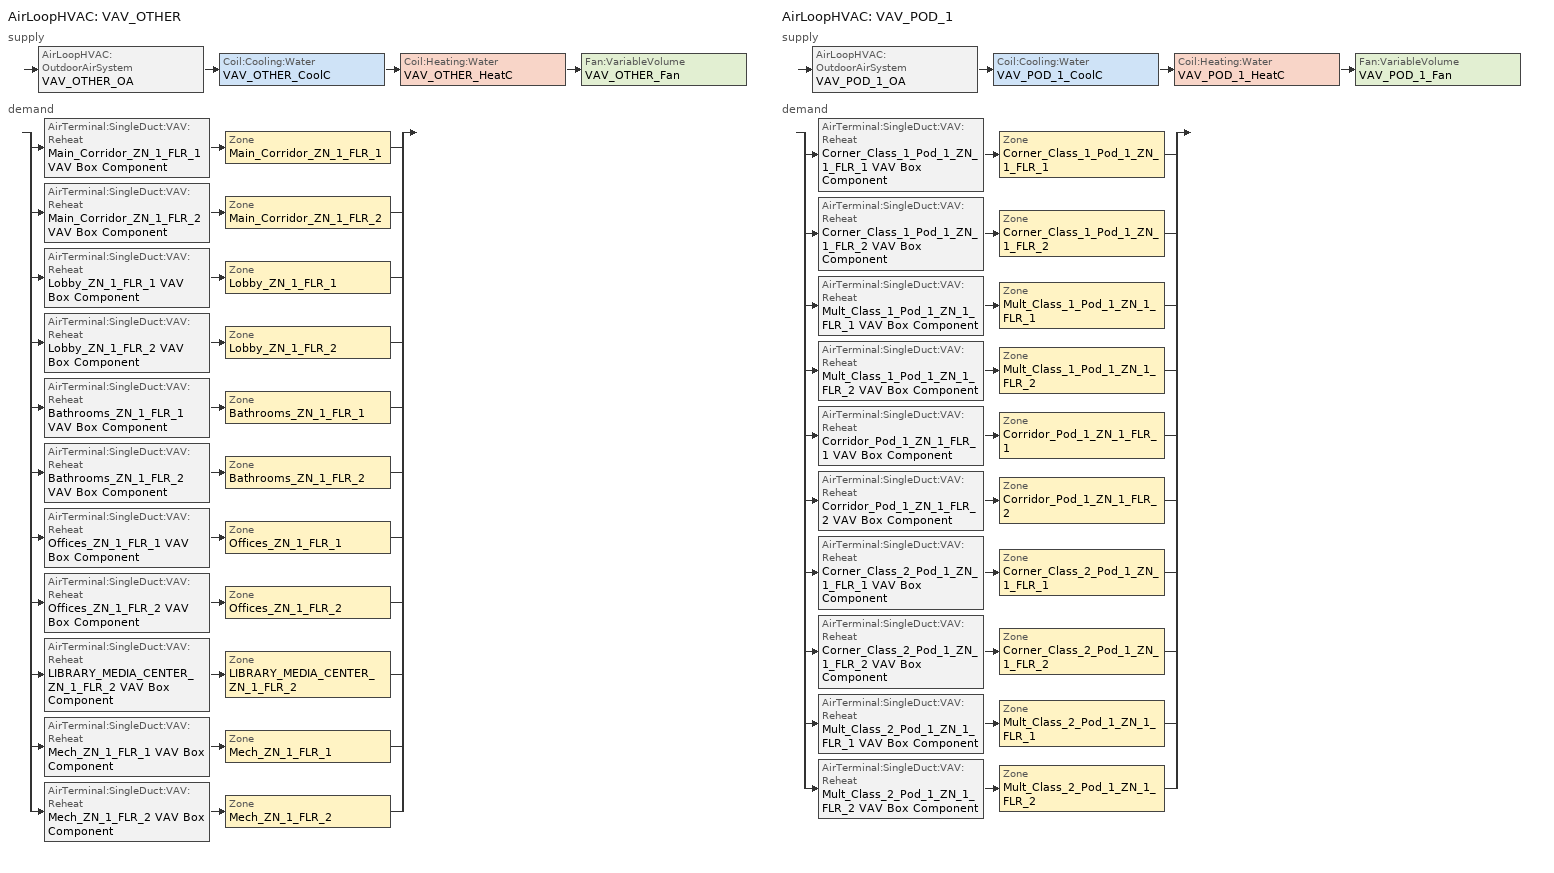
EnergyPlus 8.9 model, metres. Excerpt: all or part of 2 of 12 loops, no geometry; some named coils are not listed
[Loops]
AirLoopHVAC 'VAV_OTHER'
 supply: AirLoopHVAC:OutdoorAirSystem 'VAV_OTHER_OA' > Coil:Cooling:Water 'VAV_OTHER_CoolC' > Coil:Heating:Water 'VAV_OTHER_HeatC' > Fan:VariableVolume 'VAV_OTHER_Fan'
 demand: split
  | AirTerminal:SingleDuct:VAV:Reheat 'Main_Corridor_ZN_1_FLR_1 VAV Box Component' > Zone 'Main_Corridor_ZN_1_FLR_1'
  | AirTerminal:SingleDuct:VAV:Reheat 'Main_Corridor_ZN_1_FLR_2 VAV Box Component' > Zone 'Main_Corridor_ZN_1_FLR_2'
  | AirTerminal:SingleDuct:VAV:Reheat 'Lobby_ZN_1_FLR_1 VAV Box Component' > Zone 'Lobby_ZN_1_FLR_1'
  | AirTerminal:SingleDuct:VAV:Reheat 'Lobby_ZN_1_FLR_2 VAV Box Component' > Zone 'Lobby_ZN_1_FLR_2'
  | AirTerminal:SingleDuct:VAV:Reheat 'Bathrooms_ZN_1_FLR_1 VAV Box Component' > Zone 'Bathrooms_ZN_1_FLR_1'
  | AirTerminal:SingleDuct:VAV:Reheat 'Bathrooms_ZN_1_FLR_2 VAV Box Component' > Zone 'Bathrooms_ZN_1_FLR_2'
  | AirTerminal:SingleDuct:VAV:Reheat 'Offices_ZN_1_FLR_1 VAV Box Component' > Zone 'Offices_ZN_1_FLR_1'
  | AirTerminal:SingleDuct:VAV:Reheat 'Offices_ZN_1_FLR_2 VAV Box Component' > Zone 'Offices_ZN_1_FLR_2'
  | AirTerminal:SingleDuct:VAV:Reheat 'LIBRARY_MEDIA_CENTER_ZN_1_FLR_2 VAV Box Component' > Zone 'LIBRARY_MEDIA_CENTER_ZN_1_FLR_2'
  | AirTerminal:SingleDuct:VAV:Reheat 'Mech_ZN_1_FLR_1 VAV Box Component' > Zone 'Mech_ZN_1_FLR_1'
  | AirTerminal:SingleDuct:VAV:Reheat 'Mech_ZN_1_FLR_2 VAV Box Component' > Zone 'Mech_ZN_1_FLR_2'
AirLoopHVAC 'VAV_POD_1'
 supply: AirLoopHVAC:OutdoorAirSystem 'VAV_POD_1_OA' > Coil:Cooling:Water 'VAV_POD_1_CoolC' > Coil:Heating:Water 'VAV_POD_1_HeatC' > Fan:VariableVolume 'VAV_POD_1_Fan'
 demand: split
  | AirTerminal:SingleDuct:VAV:Reheat 'Corner_Class_1_Pod_1_ZN_1_FLR_1 VAV Box Component' > Zone 'Corner_Class_1_Pod_1_ZN_1_FLR_1'
  | AirTerminal:SingleDuct:VAV:Reheat 'Corner_Class_1_Pod_1_ZN_1_FLR_2 VAV Box Component' > Zone 'Corner_Class_1_Pod_1_ZN_1_FLR_2'
  | AirTerminal:SingleDuct:VAV:Reheat 'Mult_Class_1_Pod_1_ZN_1_FLR_1 VAV Box Component' > Zone 'Mult_Class_1_Pod_1_ZN_1_FLR_1'
  | AirTerminal:SingleDuct:VAV:Reheat 'Mult_Class_1_Pod_1_ZN_1_FLR_2 VAV Box Component' > Zone 'Mult_Class_1_Pod_1_ZN_1_FLR_2'
  | AirTerminal:SingleDuct:VAV:Reheat 'Corridor_Pod_1_ZN_1_FLR_1 VAV Box Component' > Zone 'Corridor_Pod_1_ZN_1_FLR_1'
  | AirTerminal:SingleDuct:VAV:Reheat 'Corridor_Pod_1_ZN_1_FLR_2 VAV Box Component' > Zone 'Corridor_Pod_1_ZN_1_FLR_2'
  | AirTerminal:SingleDuct:VAV:Reheat 'Corner_Class_2_Pod_1_ZN_1_FLR_1 VAV Box Component' > Zone 'Corner_Class_2_Pod_1_ZN_1_FLR_1'
  | AirTerminal:SingleDuct:VAV:Reheat 'Corner_Class_2_Pod_1_ZN_1_FLR_2 VAV Box Component' > Zone 'Corner_Class_2_Pod_1_ZN_1_FLR_2'
  | AirTerminal:SingleDuct:VAV:Reheat 'Mult_Class_2_Pod_1_ZN_1_FLR_1 VAV Box Component' > Zone 'Mult_Class_2_Pod_1_ZN_1_FLR_1'
  | AirTerminal:SingleDuct:VAV:Reheat 'Mult_Class_2_Pod_1_ZN_1_FLR_2 VAV Box Component' > Zone 'Mult_Class_2_Pod_1_ZN_1_FLR_2'
[Fan:VariableVolume] Availability Schedule=HVACOperationSchd; Pressure Rise {Pa}=1109.648; Fan Power Minimum Flow Rate Input Method=FixedFlowRate; Fan Power Minimum Air Flow Rate {m3/s}=0; Motor In Airstream Fraction=1; Fan Power Coefficient 1=0.0407599; Fan Power Coefficient 2=0.088045; Fan Power Coefficient 3=-0.0729261; Fan Power Coefficient 4=0.94374; Fan Power Coefficient 5=0
Name | Fan Total Efficiency | Maximum Flow Rate {m3/s} | Motor Efficiency
VAV_OTHER_Fan | 0.5915 | 7.5202 | 0.91
VAV_POD_1_Fan | 0.6006 | AUTOSIZE | 0.924
[Fan:ZoneExhaust] Availability Schedule=HVACOperationSchd; Fan Total Efficiency=0.338; Pressure Rise {Pa}=125; Maximum Flow Rate {m3/s}=0.3
Bathrooms_ZN_1_FLR_1 Exhaust Fan; Bathrooms_ZN_1_FLR_2 Exhaust Fan
[Coil:Heating:Water] Availability Schedule=ALWAYS_ON; U-Factor Times Area Value {W/K}=AUTOSIZE; Maximum Water Flow Rate {m3/s}=AUTOSIZE; Performance Input Method=UFactorTimesAreaAndDesignWaterFlowRate; Rated Capacity {W}=AUTOSIZE; Rated Inlet Water Temperature {C}=82.2; Rated Inlet Air Temperature {C}=16.6; Rated Outlet Water Temperature {C}=71.1; Rated Outlet Air Temperature {C}=32.2
VAV_OTHER_HeatC; VAV_POD_1_HeatC
[Coil:Cooling:Water] Availability Schedule=ALWAYS_ON; Design Water Flow Rate {m3/s}=AUTOSIZE; Design Air Flow Rate {m3/s}=AUTOSIZE; Design Inlet Water Temperature {C}=AUTOSIZE; Design Inlet Air Temperature {C}=AUTOSIZE; Design Outlet Air Temperature {C}=AUTOSIZE; Design Inlet Air Humidity Ratio {kgWater/kgDryAir}=AUTOSIZE; Design Outlet Air Humidity Ratio {kgWater/kgDryAir}=AUTOSIZE; Type of Analysis=SimpleAnalysis; Heat Exchanger Configuration=CrossFlow
VAV_OTHER_CoolC; VAV_POD_1_CoolC
[AirTerminal:SingleDuct:VAV:Reheat] Availability Schedule=ALWAYS_ON; Maximum Air Flow Rate {m3/s}=AUTOSIZE; Zone Minimum Air Flow Input Method=Constant; Constant Minimum Air Flow Fraction=0.3; Maximum Hot Water or Steam Flow Rate {m3/s}=AUTOSIZE; Minimum Hot Water or Steam Flow Rate {m3/s}=0; Convergence Tolerance=0.001; Damper Heating Action=NORMAL; Maximum Flow per Zone Floor Area During Reheat {m3/s-m2}=AUTOCALCULATE; Maximum Flow Fraction During Reheat=AUTOCALCULATE
Name | Reheat Coil
Bathrooms_ZN_1_FLR_1 VAV Box Component | Bathrooms_ZN_1_FLR_1 VAV Box Reheat Coil
Bathrooms_ZN_1_FLR_2 VAV Box Component | Bathrooms_ZN_1_FLR_2 VAV Box Reheat Coil
Corner_Class_1_Pod_1_ZN_1_FLR_1 VAV Box Component | Corner_Class_1_Pod_1_ZN_1_FLR_1 VAV Box Reheat Coil
Corner_Class_1_Pod_1_ZN_1_FLR_2 VAV Box Component | Corner_Class_1_Pod_1_ZN_1_FLR_2 VAV Box Reheat Coil
Corner_Class_2_Pod_1_ZN_1_FLR_1 VAV Box Component | Corner_Class_2_Pod_1_ZN_1_FLR_1 VAV Box Reheat Coil
Corner_Class_2_Pod_1_ZN_1_FLR_2 VAV Box Component | Corner_Class_2_Pod_1_ZN_1_FLR_2 VAV Box Reheat Coil
Corridor_Pod_1_ZN_1_FLR_1 VAV Box Component | Corridor_Pod_1_ZN_1_FLR_1 VAV Box Reheat Coil
Corridor_Pod_1_ZN_1_FLR_2 VAV Box Component | Corridor_Pod_1_ZN_1_FLR_2 VAV Box Reheat Coil
LIBRARY_MEDIA_CENTER_ZN_1_FLR_2 VAV Box Component | LIBRARY_MEDIA_CENTER_ZN_1_FLR_2 VAV Box Reheat Coil
Lobby_ZN_1_FLR_1 VAV Box Component | Lobby_ZN_1_FLR_1 VAV Box Reheat Coil
Lobby_ZN_1_FLR_2 VAV Box Component | Lobby_ZN_1_FLR_2 VAV Box Reheat Coil
Main_Corridor_ZN_1_FLR_1 VAV Box Component | Main_Corridor_ZN_1_FLR_1 VAV Box Reheat Coil
Main_Corridor_ZN_1_FLR_2 VAV Box Component | Main_Corridor_ZN_1_FLR_2 VAV Box Reheat Coil
Mech_ZN_1_FLR_1 VAV Box Component | Mech_ZN_1_FLR_1 VAV Box Reheat Coil
Mech_ZN_1_FLR_2 VAV Box Component | Mech_ZN_1_FLR_2 VAV Box Reheat Coil
Mult_Class_1_Pod_1_ZN_1_FLR_1 VAV Box Component | Mult_Class_1_Pod_1_ZN_1_FLR_1 VAV Box Reheat Coil
Mult_Class_1_Pod_1_ZN_1_FLR_2 VAV Box Component | Mult_Class_1_Pod_1_ZN_1_FLR_2 VAV Box Reheat Coil
Mult_Class_2_Pod_1_ZN_1_FLR_1 VAV Box Component | Mult_Class_2_Pod_1_ZN_1_FLR_1 VAV Box Reheat Coil
Mult_Class_2_Pod_1_ZN_1_FLR_2 VAV Box Component | Mult_Class_2_Pod_1_ZN_1_FLR_2 VAV Box Reheat Coil
Offices_ZN_1_FLR_1 VAV Box Component | Offices_ZN_1_FLR_1 VAV Box Reheat Coil
Offices_ZN_1_FLR_2 VAV Box Component | Offices_ZN_1_FLR_2 VAV Box Reheat Coil
[Zone equipment]
Bathrooms_ZN_1_FLR_1: Bathrooms_ZN_1_FLR_1 Exhaust Fan, Bathrooms_ZN_1_FLR_1 VAV Box Component
Bathrooms_ZN_1_FLR_2: Bathrooms_ZN_1_FLR_2 Exhaust Fan, Bathrooms_ZN_1_FLR_2 VAV Box Component
Corner_Class_1_Pod_1_ZN_1_FLR_1: Corner_Class_1_Pod_1_ZN_1_FLR_1 VAV Box Component
Corner_Class_1_Pod_1_ZN_1_FLR_2: Corner_Class_1_Pod_1_ZN_1_FLR_2 VAV Box Component
Corner_Class_2_Pod_1_ZN_1_FLR_1: Corner_Class_2_Pod_1_ZN_1_FLR_1 VAV Box Component
Corner_Class_2_Pod_1_ZN_1_FLR_2: Corner_Class_2_Pod_1_ZN_1_FLR_2 VAV Box Component
Corridor_Pod_1_ZN_1_FLR_1: Corridor_Pod_1_ZN_1_FLR_1 VAV Box Component
Corridor_Pod_1_ZN_1_FLR_2: Corridor_Pod_1_ZN_1_FLR_2 VAV Box Component
LIBRARY_MEDIA_CENTER_ZN_1_FLR_2: LIBRARY_MEDIA_CENTER_ZN_1_FLR_2 VAV Box Component
Lobby_ZN_1_FLR_1: Lobby_ZN_1_FLR_1 VAV Box Component
Lobby_ZN_1_FLR_2: Lobby_ZN_1_FLR_2 VAV Box Component
Main_Corridor_ZN_1_FLR_1: Main_Corridor_ZN_1_FLR_1 VAV Box Component
Main_Corridor_ZN_1_FLR_2: Main_Corridor_ZN_1_FLR_2 VAV Box Component
Mech_ZN_1_FLR_1: Mech_ZN_1_FLR_1 VAV Box Component
Mech_ZN_1_FLR_2: Mech_ZN_1_FLR_2 VAV Box Component
Mult_Class_1_Pod_1_ZN_1_FLR_1: Mult_Class_1_Pod_1_ZN_1_FLR_1 VAV Box Component
Mult_Class_1_Pod_1_ZN_1_FLR_2: Mult_Class_1_Pod_1_ZN_1_FLR_2 VAV Box Component
Mult_Class_2_Pod_1_ZN_1_FLR_1: Mult_Class_2_Pod_1_ZN_1_FLR_1 VAV Box Component
Mult_Class_2_Pod_1_ZN_1_FLR_2: Mult_Class_2_Pod_1_ZN_1_FLR_2 VAV Box Component
Offices_ZN_1_FLR_1: Offices_ZN_1_FLR_1 VAV Box Component
Offices_ZN_1_FLR_2: Offices_ZN_1_FLR_2 VAV Box Component
[Sizing:Zone] Zone Cooling Design Supply Air Temperature Input Method=SupplyAirTemperature; Zone Cooling Design Supply Air Temperature {C}=12.8; Zone Heating Design Supply Air Temperature Input Method=SupplyAirTemperature; Zone Heating Design Supply Air Temperature {C}=50; Zone Cooling Design Supply Air Humidity Ratio {kgWater/kgDryAir}=0.0085; Zone Heating Design Supply Air Humidity Ratio {kgWater/kgDryAir}=0.008; Cooling Design Air Flow Method=DesignDay; Heating Design Air Flow Method=DesignDay
Name | Design Specification Outdoor Air Object | Cooling Minimum Air Flow {m3/s}
Bathrooms_ZN_1_FLR_1 | SZ DSOA Bathrooms_ZN_1_FLR_1 | 0.3
Bathrooms_ZN_1_FLR_2 | SZ DSOA Bathrooms_ZN_1_FLR_2 | 0.3
Corner_Class_1_Pod_1_ZN_1_FLR_1 | SZ DSOA Corner_Class_1_Pod_1_ZN_1_FLR_1
Corner_Class_1_Pod_1_ZN_1_FLR_2 | SZ DSOA Corner_Class_1_Pod_1_ZN_1_FLR_2
Corner_Class_2_Pod_1_ZN_1_FLR_1 | SZ DSOA Corner_Class_2_Pod_1_ZN_1_FLR_1
Corner_Class_2_Pod_1_ZN_1_FLR_2 | SZ DSOA Corner_Class_2_Pod_1_ZN_1_FLR_2
Corridor_Pod_1_ZN_1_FLR_1 | SZ DSOA Corridor_Pod_1_ZN_1_FLR_1
Corridor_Pod_1_ZN_1_FLR_2 | SZ DSOA Corridor_Pod_1_ZN_1_FLR_2
LIBRARY_MEDIA_CENTER_ZN_1_FLR_2 | SZ DSOA LIBRARY_MEDIA_CENTER_ZN_1_FLR_2
Lobby_ZN_1_FLR_1 | SZ DSOA Lobby_ZN_1_FLR_1
Lobby_ZN_1_FLR_2 | SZ DSOA Lobby_ZN_1_FLR_2
Main_Corridor_ZN_1_FLR_1 | SZ DSOA Main_Corridor_ZN_1_FLR_1
Main_Corridor_ZN_1_FLR_2 | SZ DSOA Main_Corridor_ZN_1_FLR_2
Mech_ZN_1_FLR_1 | SZ DSOA Mech_ZN_1_FLR_1
Mech_ZN_1_FLR_2 | SZ DSOA Mech_ZN_1_FLR_2
Mult_Class_1_Pod_1_ZN_1_FLR_1 | SZ DSOA Mult_Class_1_Pod_1_ZN_1_FLR_1
Mult_Class_1_Pod_1_ZN_1_FLR_2 | SZ DSOA Mult_Class_1_Pod_1_ZN_1_FLR_2
Mult_Class_2_Pod_1_ZN_1_FLR_1 | SZ DSOA Mult_Class_2_Pod_1_ZN_1_FLR_1
Mult_Class_2_Pod_1_ZN_1_FLR_2 | SZ DSOA Mult_Class_2_Pod_1_ZN_1_FLR_2
Offices_ZN_1_FLR_1 | SZ DSOA Offices_ZN_1_FLR_1
Offices_ZN_1_FLR_2 | SZ DSOA Offices_ZN_1_FLR_2
[DesignSpecification:OutdoorAir]
Name | Outdoor Air Method | Outdoor Air Flow per Person {m3/s-person} | Outdoor Air Flow per Zone Floor Area {m3/s-m2}
SZ DSOA Bathrooms_ZN_1_FLR_1; SZ DSOA Bathrooms_ZN_1_FLR_2 | Flow/Person | 0.025
SZ DSOA Corner_Class_1_Pod_1_ZN_1_FLR_1; SZ DSOA Corner_Class_1_Pod_1_ZN_1_FLR_2; SZ DSOA Corner_Class_2_Pod_1_ZN_1_FLR_1; SZ DSOA Corner_Class_2_Pod_1_ZN_1_FLR_2; SZ DSOA LIBRARY_MEDIA_CENTER_ZN_1_FLR_2; SZ DSOA Mult_Class_1_Pod_1_ZN_1_FLR_1; SZ DSOA Mult_Class_1_Pod_1_ZN_1_FLR_2; SZ DSOA Mult_Class_2_Pod_1_ZN_1_FLR_1; SZ DSOA Mult_Class_2_Pod_1_ZN_1_FLR_2 | Flow/Person | 0.008
SZ DSOA Corridor_Pod_1_ZN_1_FLR_1; SZ DSOA Corridor_Pod_1_ZN_1_FLR_2; SZ DSOA Lobby_ZN_1_FLR_1; SZ DSOA Lobby_ZN_1_FLR_2; SZ DSOA Main_Corridor_ZN_1_FLR_1; SZ DSOA Main_Corridor_ZN_1_FLR_2 | Flow/Area |  | 0.0005
SZ DSOA Mech_ZN_1_FLR_1; SZ DSOA Mech_ZN_1_FLR_2 | Flow/Area |  | 0.00025
SZ DSOA Offices_ZN_1_FLR_1; SZ DSOA Offices_ZN_1_FLR_2 | Flow/Person | 0.01
[ZoneControl:Thermostat] Control Type Schedule=Dual Zone Control Type Sched
Name | Zone or ZoneList | Control 1
Bathrooms_ZN_1_FLR_1 Thermostat | Bathrooms_ZN_1_FLR_1 | Bathrooms_ZN_1_FLR_1 DualSPSched
Bathrooms_ZN_1_FLR_2 Thermostat | Bathrooms_ZN_1_FLR_2 | Bathrooms_ZN_1_FLR_2 DualSPSched
Corner_Class_1_Pod_1_ZN_1_FLR_1 Thermostat | Corner_Class_1_Pod_1_ZN_1_FLR_1 | Corner_Class_1_Pod_1_ZN_1_FLR_1 DualSPSched
Corner_Class_1_Pod_1_ZN_1_FLR_2 Thermostat | Corner_Class_1_Pod_1_ZN_1_FLR_2 | Corner_Class_1_Pod_1_ZN_1_FLR_2 DualSPSched
Corner_Class_2_Pod_1_ZN_1_FLR_1 Thermostat | Corner_Class_2_Pod_1_ZN_1_FLR_1 | Corner_Class_2_Pod_1_ZN_1_FLR_1 DualSPSched
Corner_Class_2_Pod_1_ZN_1_FLR_2 Thermostat | Corner_Class_2_Pod_1_ZN_1_FLR_2 | Corner_Class_2_Pod_1_ZN_1_FLR_2 DualSPSched
Corridor_Pod_1_ZN_1_FLR_1 Thermostat | Corridor_Pod_1_ZN_1_FLR_1 | Corridor_Pod_1_ZN_1_FLR_1 DualSPSched
Corridor_Pod_1_ZN_1_FLR_2 Thermostat | Corridor_Pod_1_ZN_1_FLR_2 | Corridor_Pod_1_ZN_1_FLR_2 DualSPSched
LIBRARY_MEDIA_CENTER_ZN_1_FLR_2 Thermostat | LIBRARY_MEDIA_CENTER_ZN_1_FLR_2 | LIBRARY_MEDIA_CENTER_ZN_1_FLR_2 DualSPSched
Lobby_ZN_1_FLR_1 Thermostat | Lobby_ZN_1_FLR_1 | Lobby_ZN_1_FLR_1 DualSPSched
Lobby_ZN_1_FLR_2 Thermostat | Lobby_ZN_1_FLR_2 | Lobby_ZN_1_FLR_2 DualSPSched
Main_Corridor_ZN_1_FLR_1 Thermostat | Main_Corridor_ZN_1_FLR_1 | Main_Corridor_ZN_1_FLR_1 DualSPSched
Main_Corridor_ZN_1_FLR_2 Thermostat | Main_Corridor_ZN_1_FLR_2 | Main_Corridor_ZN_1_FLR_2 DualSPSched
Mech_ZN_1_FLR_1 Thermostat | Mech_ZN_1_FLR_1 | Mech_ZN_1_FLR_1 DualSPSched
Mech_ZN_1_FLR_2 Thermostat | Mech_ZN_1_FLR_2 | Mech_ZN_1_FLR_2 DualSPSched
Mult_Class_1_Pod_1_ZN_1_FLR_1 Thermostat | Mult_Class_1_Pod_1_ZN_1_FLR_1 | Mult_Class_1_Pod_1_ZN_1_FLR_1 DualSPSched
Mult_Class_1_Pod_1_ZN_1_FLR_2 Thermostat | Mult_Class_1_Pod_1_ZN_1_FLR_2 | Mult_Class_1_Pod_1_ZN_1_FLR_2 DualSPSched
Mult_Class_2_Pod_1_ZN_1_FLR_1 Thermostat | Mult_Class_2_Pod_1_ZN_1_FLR_1 | Mult_Class_2_Pod_1_ZN_1_FLR_1 DualSPSched
Mult_Class_2_Pod_1_ZN_1_FLR_2 Thermostat | Mult_Class_2_Pod_1_ZN_1_FLR_2 | Mult_Class_2_Pod_1_ZN_1_FLR_2 DualSPSched
Offices_ZN_1_FLR_1 Thermostat | Offices_ZN_1_FLR_1 | Offices_ZN_1_FLR_1 DualSPSched
Offices_ZN_1_FLR_2 Thermostat | Offices_ZN_1_FLR_2 | Offices_ZN_1_FLR_2 DualSPSched
[ThermostatSetpoint:DualSetpoint]
Name | Heating Setpoint Temperature Schedule | Cooling Setpoint Temperature Schedule
Bathrooms_ZN_1_FLR_1 DualSPSched; Bathrooms_ZN_1_FLR_2 DualSPSched; Corridor_Pod_1_ZN_1_FLR_1 DualSPSched; Corridor_Pod_1_ZN_1_FLR_2 DualSPSched; Lobby_ZN_1_FLR_2 DualSPSched; Main_Corridor_ZN_1_FLR_1 DualSPSched; Main_Corridor_ZN_1_FLR_2 DualSPSched; Mech_ZN_1_FLR_1 DualSPSched; Mech_ZN_1_FLR_2 DualSPSched | HTGSETP_SCH_BathCorrMechKitchen | CLGSETP_SCH_BathCorrMechKitchen
Corner_Class_1_Pod_1_ZN_1_FLR_1 DualSPSched; Corner_Class_1_Pod_1_ZN_1_FLR_2 DualSPSched; Corner_Class_2_Pod_1_ZN_1_FLR_1 DualSPSched; Corner_Class_2_Pod_1_ZN_1_FLR_2 DualSPSched; LIBRARY_MEDIA_CENTER_ZN_1_FLR_2 DualSPSched; Lobby_ZN_1_FLR_1 DualSPSched; Mult_Class_1_Pod_1_ZN_1_FLR_1 DualSPSched; Mult_Class_1_Pod_1_ZN_1_FLR_2 DualSPSched; Mult_Class_2_Pod_1_ZN_1_FLR_1 DualSPSched; Mult_Class_2_Pod_1_ZN_1_FLR_2 DualSPSched; Offices_ZN_1_FLR_1 DualSPSched; Offices_ZN_1_FLR_2 DualSPSched | HTGSETP_SCH | CLGSETP_SCH
[Sizing:System] Type of Load to Size On=Sensible; Design Outdoor Air Flow Rate {m3/s}=AUTOSIZE; Central Heating Maximum System Air Flow Ratio=0.3; Preheat Design Temperature {C}=7; Preheat Design Humidity Ratio {kgWater/kgDryAir}=0.008; Precool Design Temperature {C}=12.8; Precool Design Humidity Ratio {kgWater/kgDryAir}=0.008; Central Cooling Design Supply Air Temperature {C}=12.8; Central Heating Design Supply Air Temperature {C}=16.7; Type of Zone Sum to Use=NonCoincident; 100% Outdoor Air in Cooling=No; 100% Outdoor Air in Heating=No; Central Cooling Design Supply Air Humidity Ratio {kgWater/kgDryAir}=0.0085; Central Heating Design Supply Air Humidity Ratio {kgWater/kgDryAir}=0.008; Cooling Supply Air Flow Rate Method=DesignDay; Heating Supply Air Flow Rate Method=DesignDay; Zone Maximum Outdoor Air Fraction=1; Cooling Design Capacity Method=CoolingDesignCapacity; Cooling Design Capacity {W}=autosize; Heating Design Capacity Method=HeatingDesignCapacity; Heating Design Capacity {W}=autosize; Central Cooling Capacity Control Method=VAV
VAV_OTHER; VAV_POD_1
[Controller:OutdoorAir] Minimum Outdoor Air Flow Rate {m3/s}=AUTOSIZE; Maximum Outdoor Air Flow Rate {m3/s}=AUTOSIZE; Economizer Control Type=DifferentialDryBulb; Economizer Control Action Type=ModulateFlow; Economizer Maximum Limit Dry-Bulb Temperature {C}=28; Economizer Maximum Limit Enthalpy {J/kg}=64000; Economizer Minimum Limit Dry-Bulb Temperature {C}=-100; Lockout Type=NoLockout; Minimum Limit Type=FixedMinimum; Minimum Outdoor Air Schedule=MinOA_Sched
VAV_OTHER_OA_Controller; VAV_POD_1_OA_Controller
[Controller:WaterCoil] Control Variable=Temperature; Actuator Variable=Flow; Maximum Actuated Flow {m3/s}=AUTOSIZE; Minimum Actuated Flow {m3/s}=0
Name | Action | Controller Convergence Tolerance {deltaC}
VAV_OTHER_CoolC_Controller; VAV_POD_1_CoolC_Controller | Reverse
VAV_OTHER_HeatC_Controller; VAV_POD_1_HeatC_Controller | Normal | 0.0001
[AirLoopHVAC] Design Supply Air Flow Rate {m3/s}=AUTOSIZE
VAV_OTHER; VAV_POD_1
[SetpointManager:MixedAir] Control Variable=Temperature
Name | Setpoint Node or NodeList
VAV_OTHER_CoolC SAT Manager | VAV_OTHER_CoolC-VAV_OTHER_HeatCNode
VAV_OTHER_HeatC SAT Manager | VAV_OTHER_HeatC-VAV_OTHER_FanNode
VAV_OTHER_OAMixed Air Temp Manager | VAV_OTHER_OA-VAV_OTHER_CoolCNode
VAV_POD_1_CoolC SAT Manager | VAV_POD_1_CoolC-VAV_POD_1_HeatCNode
VAV_POD_1_HeatC SAT Manager | VAV_POD_1_HeatC-VAV_POD_1_FanNode
VAV_POD_1_OAMixed Air Temp Manager | VAV_POD_1_OA-VAV_POD_1_CoolCNode
[SetpointManager:Scheduled] Control Variable=Temperature; Schedule=Seasonal-Reset-Supply-Air-Temp-Sch
Name | Setpoint Node or NodeList
VAV_OTHER SAT setpoint | VAV_OTHER Supply Equipment Outlet Node
VAV_POD_1 SAT setpoint | VAV_POD_1 Supply Equipment Outlet Node
[FaultModel:Fouling:AirFilter]
DF_VAV_1_Fan: Fan=VAV_OTHER_Fan; Availability Schedule=ALWAYS_ON; Pressure Fraction Schedule=Pressure_Inc_Sch; Fan Curve=VAV_1_Fan_Curve
[Schedule:Compact]
ALWAYS_ON: Through: 12/31, For: AllDays, Until: 24:00, 1
CLGSETP_SCH: Through: 6/30, For: SummerDesignDay, Until: 24:00, 24, For: WeekEnds Holidays WinterDesignDay, Until: 24:00, 27, For: AllOtherDays, Until: 06:00, 27, Until: 21:00, 24, Until: 24:00, 27, Through: 9/1, For: SummerDesignDay, Until: 24:00, 24, For: WeekEnds Holidays WinterDesignDay, Until: 24:00, 27, For: AllOtherDays, Until: 07:00, 27, Until: 18:00, 24, Until: 24:00, 27, Through: 12/31, For: SummerDesignDay, Until: 24:00, 24, For: WeekEnds Holidays WinterDesignDay, Until: 24:00, 27, For: AllOtherDays, Until: 06:00, 27, Until: 21:00, 24, Until: 24:00, 27
CLGSETP_SCH_BathCorrMechKitchen: Through: 12/31, For: SummerDesignDay, Until: 06:00, 27, Until: 21:00, 24, Until: 24:00, 27, For: AllOtherDays, Until: 24:00, 27
HTGSETP_SCH: Through: 6/30, For: WinterDesignDay, Until: 24:00, 21, For: WeekEnds Holidays SummerDesignDay, Until: 24:00, 16, For: AllOtherDays, Until: 06:00, 16, Until: 21:00, 21, Until: 24:00, 16, Through: 9/1, For: WinterDesignDay, Until: 24:00, 21, For: WeekEnds Holidays SummerDesignDay, Until: 24:00, 16, For: AllOtherDays, Until: 07:00, 16, Until: 18:00, 21, Until: 24:00, 16, Through: 12/31, For: WinterDesignDay, Until: 24:00, 21, For: WeekEnds Holidays SummerDesignDay, Until: 24:00, 16, For: AllOtherDays, Until: 06:00, 16, Until: 21:00, 21, Until: 24:00, 16
HTGSETP_SCH_BathCorrMechKitchen: Through: 12/31, For: WinterDesignDay, Until: 06:00, 16, Until: 21:00, 21, Until: 24:00, 16, For: AllOtherDays, Until: 24:00, 16
HVACOperationSchd; MinOA_Sched: Through: 12/31, For: Weekdays SummerDesignDay, Until: 06:00, 0, Until: 21:00, 1, Until: 24:00, 0, For: AllOtherDays, Until: 24:00, 0
Seasonal-Reset-Supply-Air-Temp-Sch: Through: 12/31, For: AllDays, Until: 24:00, 12.8
Dual Zone Control Type Sched: Through: 12/31, For: AllDays, Until: 24:00, 4
Pressure_Inc_Sch: Through: 01/01, For: AllDays, Until 24:00, 1, Through: 01/02, For: AllDays, Until 24:00, 1.1, Through: 01/03, For: AllDays, Until 24:00, 1.2, Through: 01/04, For: AllDays, Until 24:00, 1.3, Through: 01/05, For: AllDays, Until 24:00, 1.4, Through: 01/06, For: AllDays, Until 24:00, 1.5, Through: 01/07, For: AllDays, Until 24:00, 1.6, Through: 01/08, For: AllDays, Until 24:00, 1, Through: 01/09, For: AllDays, Until 24:00, 1.1, Through: 01/10, For: AllDays, Until 24:00, 1.2, Through: 01/11, For: AllDays, Until 24:00, 1.3, Through: 01/12, For: AllDays, Until 24:00, 1.4, Through: 01/13, For: AllDays, Until 24:00, 1.5, Through: 01/14, For: AllDays, Until 24:00, 1.6, Through: 01/15, For: AllDays, Until 24:00, 1, Through: 01/16, For: AllDays, Until 24:00, 1.1, Through: 01/17, For: AllDays, Until 24:00, 1.2, Through: 01/18, For: AllDays, Until 24:00, 1.3, Through: 01/19, For: AllDays, Until 24:00, 1.4, Through: 01/20, For: AllDays, Until 24:00, 1.5, Through: 01/21, For: AllDays, Until 24:00, 1.6, Through: 01/22, For: AllDays, Until 24:00, 1, Through: 01/23, For: AllDays, Until 24:00, 1.1, Through: 01/24, For: AllDays, Until 24:00, 1.2, Through: 01/25, For: AllDays, Until 24:00, 1.3, Through: 01/26, For: AllDays, Until 24:00, 1.4, Through: 01/27, For: AllDays, Until 24:00, 1.5, Through: 01/28, For: AllDays, Until 24:00, 1.6, Through: 01/29, For: AllDays, Until 24:00, 1, Through: 01/30, For: AllDays, Until 24:00, 1.1, Through: 01/31, For: AllDays, Until 24:00, 1.2, Through: 02/01, For: AllDays, Until 24:00, 1.3, Through: 02/02, For: AllDays, Until 24:00, 1.4, Through: 02/03, For: AllDays, Until 24:00, 1.5, Through: 02/04, For: AllDays, Until 24:00, 1.6, Through: 02/05, For: AllDays, Until 24:00, 1, Through: 02/06, For: AllDays, Until 24:00, 1.1, Through: 02/07, For: AllDays, Until 24:00, 1.2, Through: 02/08, For: AllDays, Until 24:00, 1.3, Through: 02/09, For: AllDays, Until 24:00, 1.4, Through: 02/10, For: AllDays, Until 24:00, 1.5, Through: 02/11, For: AllDays, Until 24:00, 1.6, Through: 02/12, For: AllDays, Until 24:00, 1, Through: 02/13, For: AllDays, Until 24:00, 1.1, Through: 02/14, For: AllDays, Until 24:00, 1.2, Through: 02/15, For: AllDays, Until 24:00, 1.3, Through: 02/16, For: AllDays, Until 24:00, 1.4, Through: 02/17, For: AllDays, Until 24:00, 1.5, Through: 02/18, For: AllDays, Until 24:00, 1.6, Through: 02/19, For: AllDays, Until 24:00, 1, Through: 02/20, For: AllDays, Until 24:00, 1.1, Through: 02/21, For: AllDays, Until 24:00, 1.2, Through: 02/22, For: AllDays, Until 24:00, 1.3, Through: 02/23, For: AllDays, Until 24:00, 1.4, Through: 02/24, For: AllDays, Until 24:00, 1.5, Through: 02/25, For: AllDays, Until 24:00, 1.6, Through: 02/26, For: AllDays, Until 24:00, 1, Through: 02/27, For: AllDays, Until 24:00, 1.1, Through: 02/28, For: AllDays, Until 24:00, 1.2, Through: 03/01, For: AllDays, Until 24:00, 1.3, Through: 03/02, For: AllDays, Until 24:00, 1.4, Through: 03/03, For: AllDays, Until 24:00, 1.5, Through: 03/04, For: AllDays, Until 24:00, 1.6, Through: 03/05, For: AllDays, Until 24:00, 1, Through: 03/06, For: AllDays, Until 24:00, 1.1, Through: 03/07, For: AllDays, Until 24:00, 1.2, Through: 03/08, For: AllDays, Until 24:00, 1.3, Through: 03/09, For: AllDays, Until 24:00, 1.4, Through: 03/10, For: AllDays, Until 24:00, 1.5, Through: 03/11, For: AllDays, Until 24:00, 1.6, Through: 03/12, For: AllDays, Until 24:00, 1, Through: 03/13, For: AllDays, Until 24:00, 1.1, Through: 03/14, For: AllDays, Until 24:00, 1.2, Through: 03/15, For: AllDays, Until 24:00, 1.3, Through: 03/16, For: AllDays, Until 24:00, 1.4, Through: 03/17, For: AllDays, Until 24:00, 1.5, Through: 03/18, For: AllDays, Until 24:00, 1.6, Through: 03/19, For: AllDays, Until 24:00, 1, Through: 03/20, For: AllDays, Until 24:00, 1.1, Through: 03/21, For: AllDays, Until 24:00, 1.2, Through: 03/22, For: AllDays, Until 24:00, 1.3, Through: 03/23, For: AllDays, Until 24:00, 1.4, Through: 03/24, For: AllDays, Until 24:00, 1.5, Through: 03/25, For: AllDays, Until 24:00, 1.6, Through: 03/26, For: AllDays, Until 24:00, 1, Through: 03/27, For: AllDays, Until 24:00, 1.1, Through: 03/28, For: AllDays, Until 24:00, 1.2, Through: 03/29, For: AllDays, Until 24:00, 1.3, Through: 03/30, For: AllDays, Until 24:00, 1.4, Through: 03/31, For: AllDays, Until 24:00, 1.5, Through: 04/01, For: AllDays, Until 24:00, 1.6, Through: 04/02, For: AllDays, Until 24:00, 1, Through: 04/03, For: AllDays, Until 24:00, 1.1, Through: 04/04, For: AllDays, Until 24:00, 1.2, Through: 04/05, For: AllDays, Until 24:00, 1.3, Through: 04/06, For: AllDays, Until 24:00, 1.4, Through: 04/07, For: AllDays, Until 24:00, 1.5, Through: 04/08, For: AllDays, Until 24:00, 1.6, Through: 04/09, For: AllDays, Until 24:00, 1, Through: 04/10, For: AllDays, Until 24:00, 1.1, Through: 04/11, For: AllDays, Until 24:00, 1.2, Through: 04/12, For: AllDays, Until 24:00, 1.3, Through: 04/13, For: AllDays, Until 24:00, 1.4, Through: 04/14, For: AllDays, Until 24:00, 1.5, Through: 04/15, For: AllDays, Until 24:00, 1.6, Through: 04/16, For: AllDays, Until 24:00, 1, Through: 04/17, For: AllDays, Until 24:00, 1.1, Through: 04/18, For: AllDays, Until 24:00, 1.2, Through: 04/19, For: AllDays, Until 24:00, 1.3, Through: 04/20, For: AllDays, Until 24:00, 1.4, Through: 04/21, For: AllDays, Until 24:00, 1.5, Through: 04/22, For: AllDays, Until 24:00, 1.6, Through: 04/23, For: AllDays, Until 24:00, 1, Through: 04/24, For: AllDays, Until 24:00, 1.1, Through: 04/25, For: AllDays, Until 24:00, 1.2, Through: 04/26, For: AllDays, Until 24:00, 1.3, Through: 04/27, For: AllDays, Until 24:00, 1.4, Through: 04/28, For: AllDays, Until 24:00, 1.5, Through: 04/29, For: AllDays, Until 24:00, 1.6, Through: 04/30, For: AllDays, Until 24:00, 1, Through: 05/01, For: AllDays, Until 24:00, 1.1, Through: 05/02, For: AllDays, Until 24:00, 1.2, Through: 05/03, For: AllDays, Until 24:00, 1.3, Through: 05/04, For: AllDays, Until 24:00, 1.4, Through: 05/05, For: AllDays, Until 24:00, 1.5, Through: 05/06, For: AllDays, Until 24:00, 1.6, Through: 05/07, For: AllDays, Until 24:00, 1, Through: 05/08, For: AllDays, Until 24:00, 1.1, Through: 05/09, For: AllDays, Until 24:00, 1.2, Through: 05/10, For: AllDays, Until 24:00, 1.3, Through: 05/11, For: AllDays, Until 24:00, 1.4, Through: 05/12, For: AllDays, Until 24:00, 1.5, Through: 05/13, For: AllDays, Until 24:00, 1.6, Through: 05/14, For: AllDays, Until 24:00, 1, Through: 05/15, For: AllDays, Until 24:00, 1.1, Through: 05/16, For: AllDays, Until 24:00, 1.2, Through: 05/17, For: AllDays, Until 24:00, 1.3, Through: 05/18, For: AllDays, Until 24:00, 1.4, Through: 05/19, For: AllDays, Until 24:00, 1.5, Through: 05/20, For: AllDays, Until 24:00, 1.6, Through: 05/21, For: AllDays, Until 24:00, 1, Through: 05/22, For: AllDays, Until 24:00, 1.1, Through: 05/23, For: AllDays, Until 24:00, 1.2, Through: 05/24, For: AllDays, Until 24:00, 1.3, Through: 05/25, For: AllDays, Until 24:00, 1.4, Through: 05/26, For: AllDays, Until 24:00, 1.5, Through: 05/27, For: AllDays, Until 24:00, 1.6, Through: 05/28, For: AllDays, Until 24:00, 1, Through: 05/29, For: AllDays, Until 24:00, 1.1, Through: 05/30, For: AllDays, Until 24:00, 1.2, Through: 05/31, For: AllDays, Until 24:00, 1.3, Through: 06/01, For: AllDays, Until 24:00, 1.4, Through: 06/02, For: AllDays, Until 24:00, 1.5, Through: 06/03, For: AllDays, Until 24:00, 1.6, Through: 06/04, For: AllDays, Until 24:00, 1, Through: 06/05, For: AllDays, Until 24:00, 1.1, Through: 06/06, For: AllDays, Until 24:00, 1.2, Through: 06/07, For: AllDays, Until 24:00, 1.3, Through: 06/08, For: AllDays, Until 24:00, 1.4, Through: 06/09, For: AllDays, Until 24:00, 1.5, Through: 06/10, For: AllDays, Until 24:00, 1.6, Through: 06/11, For: AllDays, Until 24:00, 1, Through: 06/12, For: AllDays, Until 24:00, 1.1, Through: 06/13, For: AllDays, Until 24:00, 1.2, Through: 06/14, For: AllDays, Until 24:00, 1.3, Through: 06/15, For: AllDays, Until 24:00, 1.4, Through: 06/16, For: AllDays, Until 24:00, 1.5, Through: 06/17, For: AllDays, Until 24:00, 1.6, Through: 06/18, For: AllDays, Until 24:00, 1, Through: 06/19, For: AllDays, Until 24:00, 1.1, Through: 06/20, For: AllDays, Until 24:00, 1.2, Through: 06/21, For: AllDays, Until 24:00, 1.3, Through: 06/22, For: AllDays, Until 24:00, 1.4, Through: 06/23, For: AllDays, Until 24:00, 1.5, Through: 06/24, For: AllDays, Until 24:00, 1.6, Through: 06/25, For: AllDays, Until 24:00, 1, Through: 06/26, For: AllDays, Until 24:00, 1.1, Through: 06/27, For: AllDays, Until 24:00, 1.2, Through: 06/28, For: AllDays, Until 24:00, 1.3, Through: 06/29, For: AllDays, Until 24:00, 1.4, Through: 06/30, For: AllDays, Until 24:00, 1.5, Through: 07/01, For: AllDays, Until 24:00, 1.6, Through: 07/02, For: AllDays, Until 24:00, 1, Through: 07/03, For: AllDays, Until 24:00, 1.1, Through: 07/04, For: AllDays, Until 24:00, 1.2, Through: 07/05, For: AllDays, Until 24:00, 1.3, Through: 07/06, For: AllDays, Until 24:00, 1.4, Through: 07/07, For: AllDays, Until 24:00, 1.5, Through: 07/08, For: AllDays, Until 24:00, 1.6, Through: 07/09, For: AllDays, Until 24:00, 1, Through: 07/10, For: AllDays, Until 24:00, 1.1, Through: 07/11, For: AllDays, Until 24:00, 1.2, Through: 07/12, For: AllDays, Until 24:00, 1.3, Through: 07/13, For: AllDays, Until 24:00, 1.4, Through: 07/14, For: AllDays, Until 24:00, 1.5, Through: 07/15, For: AllDays, Until 24:00, 1.6, Through: 07/16, For: AllDays, Until 24:00, 1, Through: 07/17, For: AllDays, Until 24:00, 1.1, Through: 07/18, For: AllDays, Until 24:00, 1.2, Through: 07/19, For: AllDays, Until 24:00, 1.3, Through: 07/20, For: AllDays, Until 24:00, 1.4, Through: 07/21, For: AllDays, Until 24:00, 1.5, Through: 07/22, For: AllDays, Until 24:00, 1.6, Through: 07/23, For: AllDays, Until 24:00, 1, Through: 07/24, For: AllDays, Until 24:00, 1.1, Through: 07/25, For: AllDays, Until 24:00, 1.2, Through: 07/26, For: AllDays, Until 24:00, 1.3, Through: 07/27, For: AllDays, Until 24:00, 1.4, Through: 07/28, For: AllDays, Until 24:00, 1.5, Through: 07/29, For: AllDays, Until 24:00, 1.6, Through: 07/30, For: AllDays, Until 24:00, 1, Through: 07/31, For: AllDays, Until 24:00, 1.1, Through: 08/01, For: AllDays, Until 24:00, 1.2, Through: 08/02, For: AllDays, Until 24:00, 1.3, Through: 08/03, For: AllDays, Until 24:00, 1.4, Through: 08/04, For: AllDays, Until 24:00, 1.5, Through: 08/05, For: AllDays, Until 24:00, 1.6, Through: 08/06, For: AllDays, Until 24:00, 1, Through: 08/07, For: AllDays, Until 24:00, 1.1, Through: 08/08, For: AllDays, Until 24:00, 1.2, Through: 08/09, For: AllDays, Until 24:00, 1.3, Through: 08/10, For: AllDays, Until 24:00, 1.4, Through: 08/11, For: AllDays, Until 24:00, 1.5, Through: 08/12, For: AllDays, Until 24:00, 1.6, Through: 08/13, For: AllDays, Until 24:00, 1, Through: 08/14, For: AllDays, Until 24:00, 1.1, Through: 08/15, For: AllDays, Until 24:00, 1.2, Through: 08/16, For: AllDays, Until 24:00, 1.3, Through: 08/17, For: AllDays, Until 24:00, 1.4, Through: 08/18, For: AllDays, Until 24:00, 1.5, Through: 08/19, For: AllDays, Until 24:00, 1.6, Through: 08/20, For: AllDays, Until 24:00, 1, Through: 08/21, For: AllDays, Until 24:00, 1.1, Through: 08/22, For: AllDays, Until 24:00, 1.2, Through: 08/23, For: AllDays, Until 24:00, 1.3, Through: 08/24, For: AllDays, Until 24:00, 1.4, Through: 08/25, For: AllDays, Until 24:00, 1.5, Through: 08/26, For: AllDays, Until 24:00, 1.6, Through: 08/27, For: AllDays, Until 24:00, 1, Through: 08/28, For: AllDays, Until 24:00, 1.1, Through: 08/29, For: AllDays, Until 24:00, 1.2, Through: 08/30, For: AllDays, Until 24:00, 1.3, Through: 08/31, For: AllDays, Until 24:00, 1.4, Through: 09/01, For: AllDays, Until 24:00, 1.5, Through: 09/02, For: AllDays, Until 24:00, 1.6, Through: 09/03, For: AllDays, Until 24:00, 1, Through: 09/04, For: AllDays, Until 24:00, 1.1, Through: 09/05, For: AllDays, Until 24:00, 1.2, Through: 09/06, For: AllDays, Until 24:00, 1.3, Through: 09/07, For: AllDays, Until 24:00, 1.4, Through: 09/08, For: AllDays, Until 24:00, 1.5, Through: 09/09, For: AllDays, Until 24:00, 1.6, Through: 09/10, For: AllDays, Until 24:00, 1, Through: 09/11, For: AllDays, Until 24:00, 1.1, Through: 09/12, For: AllDays, Until 24:00, 1.2, Through: 09/13, For: AllDays, Until 24:00, 1.3, Through: 09/14, For: AllDays, Until 24:00, 1.4, Through: 09/15, For: AllDays, Until 24:00, 1.5, Through: 09/16, For: AllDays, Until 24:00, 1.6, Through: 09/17, For: AllDays, Until 24:00, 1, Through: 09/18, For: AllDays, Until 24:00, 1.1, Through: 09/19, For: AllDays, Until 24:00, 1.2, Through: 09/20, For: AllDays, Until 24:00, 1.3, Through: 09/21, For: AllDays, Until 24:00, 1.4, Through: 09/22, For: AllDays, Until 24:00, 1.5, Through: 09/23, For: AllDays, Until 24:00, 1.6, Through: 09/24, For: AllDays, Until 24:00, 1, Through: 09/25, For: AllDays, Until 24:00, 1.1, Through: 09/26, For: AllDays, Until 24:00, 1.2, Through: 09/27, For: AllDays, Until 24:00, 1.3, Through: 09/28, For: AllDays, Until 24:00, 1.4, Through: 09/29, For: AllDays, Until 24:00, 1.5, Through: 09/30, For: AllDays, Until 24:00, 1.6, Through: 10/01, For: AllDays, Until 24:00, 1, Through: 10/02, For: AllDays, Until 24:00, 1.1, Through: 10/03, For: AllDays, Until 24:00, 1.2, Through: 10/04, For: AllDays, Until 24:00, 1.3, Through: 10/05, For: AllDays, Until 24:00, 1.4, Through: 10/06, For: AllDays, Until 24:00, 1.5, Through: 10/07, For: AllDays, Until 24:00, 1.6, Through: 10/08, For: AllDays, Until 24:00, 1, Through: 10/09, For: AllDays, Until 24:00, 1.1, Through: 10/10, For: AllDays, Until 24:00, 1.2, Through: 10/11, For: AllDays, Until 24:00, 1.3, Through: 10/12, For: AllDays, Until 24:00, 1.4, Through: 10/13, For: AllDays, Until 24:00, 1.5, Through: 10/14, For: AllDays, Until 24:00, 1.6, Through: 10/15, For: AllDays, Until 24:00, 1, Through: 10/16, For: AllDays, Until 24:00, 1.1, Through: 10/17, For: AllDays, Until 24:00, 1.2, Through: 10/18, For: AllDays, Until 24:00, 1.3, Through: 10/19, For: AllDays, Until 24:00, 1.4, Through: 10/20, For: AllDays, Until 24:00, 1.5, Through: 10/21, For: AllDays, Until 24:00, 1.6, Through: 10/22, For: AllDays, Until 24:00, 1, Through: 10/23, For: AllDays, Until 24:00, 1.1, Through: 10/24, For: AllDays, Until 24:00, 1.2, Through: 10/25, For: AllDays, Until 24:00, 1.3, Through: 10/26, For: AllDays, Until 24:00, 1.4, Through: 10/27, For: AllDays, Until 24:00, 1.5, Through: 10/28, For: AllDays, Until 24:00, 1.6, Through: 10/29, For: AllDays, Until 24:00, 1, Through: 10/30, For: AllDays, Until 24:00, 1.1, Through: 10/31, For: AllDays, Until 24:00, 1.2, Through: 11/01, For: AllDays, Until 24:00, 1.3, Through: 11/02, For: AllDays, Until 24:00, 1.4, Through: 11/03, For: AllDays, Until 24:00, 1.5, Through: 11/04, For: AllDays, Until 24:00, 1.6, Through: 11/05, For: AllDays, Until 24:00, 1, Through: 11/06, For: AllDays, Until 24:00, 1.1, Through: 11/07, For: AllDays, Until 24:00, 1.2, Through: 11/08, For: AllDays, Until 24:00, 1.3, Through: 11/09, For: AllDays, Until 24:00, 1.4, Through: 11/10, For: AllDays, Until 24:00, 1.5, Through: 11/11, For: AllDays, Until 24:00, 1.6, Through: 11/12, For: AllDays, Until 24:00, 1, Through: 11/13, For: AllDays, Until 24:00, 1.1, Through: 11/14, For: AllDays, Until 24:00, 1.2, Through: 11/15, For: AllDays, Until 24:00, 1.3, Through: 11/16, For: AllDays, Until 24:00, 1.4, Through: 11/17, For: AllDays, Until 24:00, 1.5, Through: 11/18, For: AllDays, Until 24:00, 1.6, Through: 11/19, For: AllDays, Until 24:00, 1, Through: 11/20, For: AllDays, Until 24:00, 1.1, Through: 11/21, For: AllDays, Until 24:00, 1.2, Through: 11/22, For: AllDays, Until 24:00, 1.3, Through: 11/23, For: AllDays, Until 24:00, 1.4, Through: 11/24, For: AllDays, Until 24:00, 1.5, Through: 11/25, For: AllDays, Until 24:00, 1.6, Through: 11/26, For: AllDays, Until 24:00, 1, Through: 11/27, For: AllDays, Until 24:00, 1.1, Through: 11/28, For: AllDays, Until 24:00, 1.2, Through: 11/29, For: AllDays, Until 24:00, 1.3, Through: 11/30, For: AllDays, Until 24:00, 1.4, Through: 12/01, For: AllDays, Until 24:00, 1.5, Through: 12/02, For: AllDays, Until 24:00, 1.6, Through: 12/03, For: AllDays, Until 24:00, 1, Through: 12/04, For: AllDays, Until 24:00, 1.1, Through: 12/05, For: AllDays, Until 24:00, 1.2, Through: 12/06, For: AllDays, Until 24:00, 1.3, Through: 12/07, For: AllDays, Until 24:00, 1.4, Through: 12/08, For: AllDays, Until 24:00, 1.5, Through: 12/09, For: AllDays, Until 24:00, 1.6, Through: 12/10, For: AllDays, Until 24:00, 1, Through: 12/11, For: AllDays, Until 24:00, 1.1, Through: 12/12, For: AllDays, Until 24:00, 1.2, Through: 12/13, For: AllDays, Until 24:00, 1.3, Through: 12/14, For: AllDays, Until 24:00, 1.4, Through: 12/15, For: AllDays, Until 24:00, 1.5, Through: 12/16, For: AllDays, Until 24:00, 1.6, Through: 12/17, For: AllDays, Until 24:00, 1, Through: 12/18, For: AllDays, Until 24:00, 1.1, Through: 12/19, For: AllDays, Until 24:00, 1.2, Through: 12/20, For: AllDays, Until 24:00, 1.3, Through: 12/21, For: AllDays, Until 24:00, 1.4, Through: 12/22, For: AllDays, Until 24:00, 1.5, Through: 12/23, For: AllDays, Until 24:00, 1.6, Through: 12/24, For: AllDays, Until 24:00, 1, Through: 12/25, For: AllDays, Until 24:00, 1.1, Through: 12/26, For: AllDays, Until 24:00, 1.2, Through: 12/27, For: AllDays, Until 24:00, 1.3, Through: 12/28, For: AllDays, Until 24:00, 1.4, Through: 12/29, For: AllDays, Until 24:00, 1.5, Through: 12/30, For: AllDays, Until 24:00, 1.6, Through: 12/31, For: AllDays, Until 24:00, 1
[Curve:Cubic]
VAV_1_Fan_Curve: Coefficient1 Constant=1263.1; Coefficient2 x=33.773; Coefficient3 x**2=-5.6906; Coefficient4 x**3=-0.2023; Minimum Value of x=4; Maximum Value of x=15
